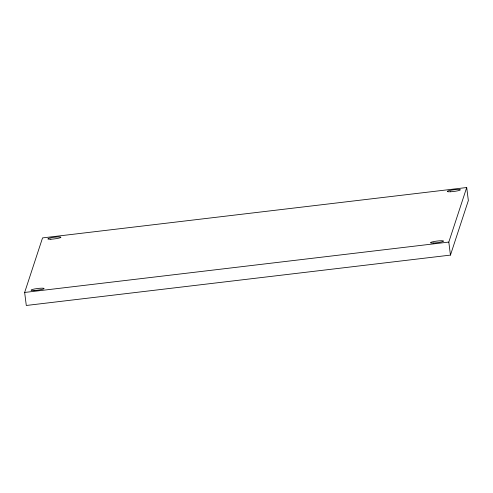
<?xml version="1.0" encoding="UTF-8"?>
<svg xmlns="http://www.w3.org/2000/svg" width="493" height="493" viewBox="0 0 493 493"><rect width="100%" height="100%" fill="white"/><g stroke="black" fill="none" stroke-linecap="round" stroke-linejoin="round"><path stroke-width="0.74" d="M24.65 292.454L42.546 237.903L466.705 187.525L468.35 200.546L450.454 255.097L26.295 305.475L24.65 292.454L448.809 242.075L466.705 187.525M448.809 242.075L450.454 255.097M34.029 290.482A6.619 0.832 -7.2 0 0 44.117 288.565A6.619 0.832 -7.2 0 0 34.522 288.978A6.619 0.832 -7.2 0 0 34.029 290.482M50.847 239.216A6.619 0.832 -7.2 0 0 60.935 237.293A6.619 0.832 -7.2 0 0 51.34 237.706A6.619 0.832 -7.2 0 0 50.847 239.216M450.269 191.777A6.619 0.832 -7.2 0 0 460.357 189.854A6.619 0.832 -7.2 0 0 450.768 190.267A6.619 0.832 -7.2 0 0 450.269 191.777M433.452 243.043A6.619 0.832 -7.2 0 0 443.54 241.12A6.619 0.832 -7.2 0 0 433.945 241.539A6.619 0.832 -7.2 0 0 433.452 243.043"/></g></svg>
